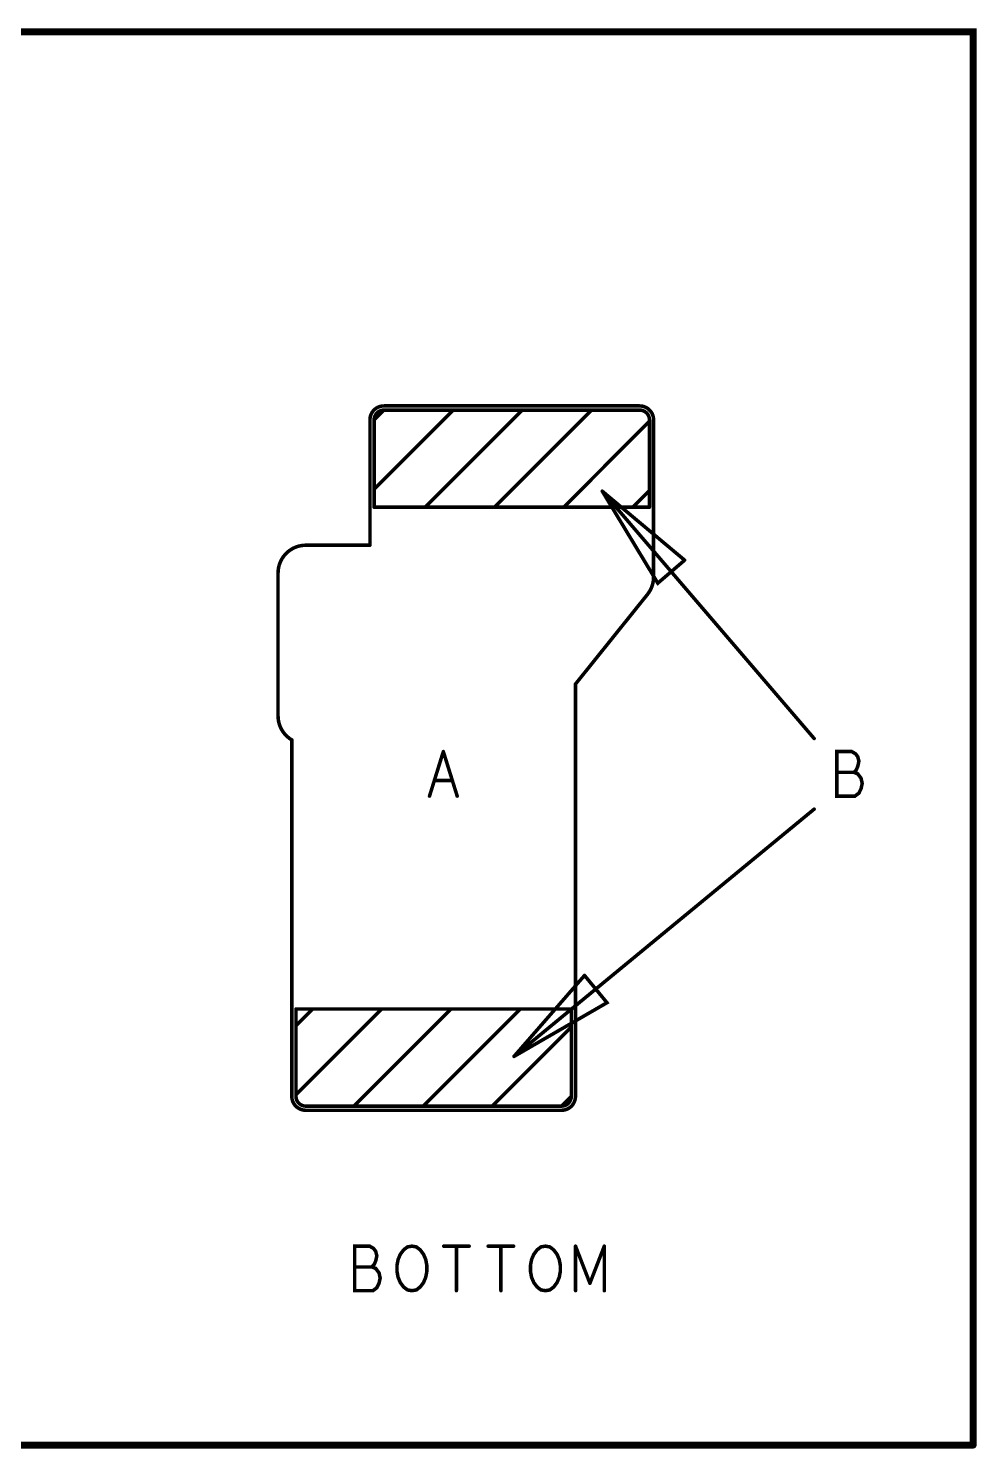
# Model space of a CAD drawing. Header units: millimetres. Extents: x 3362 to 3827, y -139 to 191.
# Drawn here: x 3581.9 to 3616, y -33.1 to 17.9 of the extents above; entities that cross this region are included whole.
import ezdxf

# ---------------------------------------------------------------- set-up
doc = ezdxf.new("R2010")
doc.units = ezdxf.units.MM
doc.header["$LTSCALE"] = 23.1
doc.layers.get('0').update_dxf_attribs({"linetype": 'CONTINUOUS'})

# ---------------------------------------------------------------- blocks, each defined once
blk = doc.blocks.new('PAD_R1')
at = {"const_width": 0.5}
blk.add_lwpolyline([(0.25, 0, 1), (-0.25, 0, 1)], format="xyb", close=True, dxfattribs=at)

msp = doc.modelspace()

# ---------------------------------------------------------------- linework, layer by layer
for points, const_width in [([(3547.935, 17.786), (3615.88, 17.786), (3615.88, -33.014)], 0.254), ([(3594.341, 1.352), (3597.18, 4.191)], 0.127), ([(3594.341, 3.841), (3594.691, 4.191)], 0.127), ([(3603.891, 4.341), (3594.691, 4.341)], 0.127), ([(3603.891, 4.191), (3594.691, 4.191)], 0.127), ([(3596.179, 0.701), (3599.669, 4.191)], 0.127), ([(3598.668, 0.701), (3602.158, 4.191)], 0.127), ([(3594.191, 3.841), (3594.191, -0.666)], 0.127), ([(3594.341, 3.841), (3594.341, 0.701)], 0.127), ([(3601.157, 0.701), (3604.241, 3.785)], 0.127), ([(3604.241, 3.841), (3604.241, 0.701)], 0.127), ([(3602.545, 1.276), (3610.165, -7.614)], 0.127), ([(3605.507, -1.204), (3602.545, 1.276)], 0.127), ([(3602.545, 1.276), (3604.543, -2.03), (3605.507, -1.204)], 0.127), ([(3603.646, 0.701), (3604.241, 1.296)], 0.127), ([(3594.341, 0.701), (3604.241, 0.701)], 0.127), ([(3594.191, -0.666), (3591.886, -0.666)], 0.127), ([(3590.886, -1.666), (3590.886, -6.803)], 0.127), ([(3604.171, -2.434), (3601.581, -5.659)], 0.127), ([(3601.581, -20.479), (3601.581, -5.659)], 0.127), ([(3591.381, -7.666), (3591.381, -20.479)], 0.127), ([(3596.333, -9.684), (3596.83, -8.084)], 0.127), ([(3596.83, -8.084), (3597.328, -9.684)], 0.127), ([(3611.595, -8.831), (3611.674, -8.751), (3611.734, -8.618), (3611.774, -8.431), (3611.734, -8.271), (3611.654, -8.164), (3611.515, -8.084), (3610.978, -8.084), (3610.978, -9.684), (3611.634, -9.684), (3611.774, -9.578), (3611.853, -9.418), (3611.893, -9.231), (3611.853, -9.044), (3611.734, -8.884), (3611.595, -8.831), (3610.978, -8.831)], 0.127), ([(3597.149, -9.124), (3596.512, -9.124)], 0.127), ([(3599.37, -19.044), (3610.165, -10.154)], 0.127), ([(3601.908, -16.132), (3599.37, -19.044)], 0.127), ([(3599.37, -19.044), (3602.715, -17.112), (3601.908, -16.132)], 0.127), ([(3591.531, -20.479), (3591.531, -17.339)], 0.127), ([(3591.531, -20.423), (3594.615, -17.339)], 0.127), ([(3601.431, -17.339), (3591.531, -17.339)], 0.127), ([(3591.531, -17.934), (3592.126, -17.339)], 0.127), ([(3593.614, -20.829), (3597.104, -17.339)], 0.127), ([(3596.103, -20.829), (3599.593, -17.339)], 0.127), ([(3601.431, -20.479), (3601.431, -17.339)], 0.127), ([(3598.592, -20.829), (3601.431, -17.99)], 0.127), ([(3591.881, -20.979), (3591.864, -20.979), (3591.847, -20.978), (3591.83, -20.976), (3591.813, -20.974), (3591.797, -20.972), (3591.78, -20.969), (3591.764, -20.965), (3591.748, -20.961), (3591.733, -20.956), (3591.717, -20.951), (3591.702, -20.946), (3591.687, -20.94), (3591.672, -20.933), (3591.657, -20.926), (3591.643, -20.919), (3591.629, -20.911), (3591.615, -20.902), (3591.602, -20.893), (3591.588, -20.884), (3591.576, -20.875), (3591.563, -20.865), (3591.551, -20.855), (3591.539, -20.844), (3591.528, -20.833), (3591.516, -20.821), (3591.506, -20.809), (3591.495, -20.797), (3591.485, -20.785), (3591.476, -20.772), (3591.467, -20.759), (3591.458, -20.745), (3591.45, -20.732), (3591.442, -20.717), (3591.434, -20.703), (3591.427, -20.688), (3591.42, -20.674), (3591.414, -20.659), (3591.409, -20.643), (3591.404, -20.628), (3591.399, -20.612), (3591.395, -20.596), (3591.391, -20.58), (3591.389, -20.564), (3591.386, -20.547), (3591.384, -20.531), (3591.383, -20.513), (3591.382, -20.496), (3591.381, -20.479)], 0.127), ([(3601.581, -20.479), (3601.581, -20.496), (3601.58, -20.513), (3601.578, -20.531), (3601.576, -20.547), (3601.574, -20.564), (3601.571, -20.58), (3601.567, -20.596), (3601.563, -20.612), (3601.559, -20.628), (3601.554, -20.643), (3601.548, -20.659), (3601.542, -20.674), (3601.535, -20.688), (3601.528, -20.703), (3601.521, -20.717), (3601.513, -20.732), (3601.505, -20.745), (3601.496, -20.759), (3601.486, -20.772), (3601.477, -20.785), (3601.467, -20.797), (3601.457, -20.809), (3601.446, -20.821), (3601.435, -20.833), (3601.423, -20.844), (3601.412, -20.855), (3601.399, -20.865), (3601.387, -20.875), (3601.374, -20.884), (3601.361, -20.893), (3601.348, -20.902), (3601.334, -20.911), (3601.32, -20.919), (3601.305, -20.926), (3601.291, -20.933), (3601.276, -20.94), (3601.261, -20.946), (3601.245, -20.951), (3601.23, -20.956), (3601.214, -20.961), (3601.198, -20.965), (3601.182, -20.969), (3601.166, -20.972), (3601.149, -20.974), (3601.133, -20.976), (3601.116, -20.978), (3601.099, -20.979), (3601.081, -20.979)], 0.127), ([(3601.081, -20.829), (3601.431, -20.479)], 0.127), ([(3591.881, -20.829), (3601.081, -20.829)], 0.127), ([(3591.881, -20.979), (3601.081, -20.979)], 0.127), ([(3594.259, -26.611), (3594.339, -26.531), (3594.398, -26.398), (3594.438, -26.211), (3594.398, -26.051), (3594.319, -25.944), (3594.179, -25.864), (3593.642, -25.864), (3593.642, -27.464), (3594.299, -27.464), (3594.438, -27.358), (3594.518, -27.198), (3594.558, -27.011), (3594.518, -26.824), (3594.398, -26.664), (3594.259, -26.611), (3593.642, -26.611)], 0.127), ([(3596.843, -25.864), (3597.758, -25.864)], 0.127), ([(3597.3, -25.864), (3597.3, -27.464)], 0.127), ([(3598.443, -25.864), (3599.358, -25.864)], 0.127), ([(3598.901, -25.864), (3598.901, -27.464)], 0.127), ([(3601.584, -27.464), (3601.584, -25.864)], 0.127), ([(3601.584, -25.864), (3602.101, -27.198)], 0.127), ([(3602.101, -27.198), (3602.618, -25.864)], 0.127), ([(3602.618, -25.864), (3602.618, -27.464)], 0.127), ([(3615.88, -33.014), (3547.935, -33.014)], 0.254)]:
    msp.add_lwpolyline(points, dxfattribs=dict(const_width=const_width))
at = {"const_width": 0.127}
for points in [[(3594.691, 4.341, 0.414366), (3594.191, 3.841)], [(3594.691, 4.191, 0.414219), (3594.341, 3.841)], [(3604.391, 3.841, 0.414072), (3603.891, 4.341)], [(3604.241, 3.841, 0.414006), (3603.891, 4.191)], [(3604.171, -2.434, 0.170767), (3604.391, -1.807), (3604.391, 3.841)], [(3591.886, -0.666, 0.414215), (3590.886, -1.666)], [(3590.886, -6.803, 0.26641), (3591.381, -7.666)], [(3591.531, -20.479, 0.414219), (3591.881, -20.829)], [(3601.081, -20.829, 0.414005), (3601.431, -20.479)]]:
    msp.add_lwpolyline(points, format="xyb", dxfattribs=at)
for points in [[(3595.7, -27.464), (3595.541, -27.438), (3595.402, -27.331), (3595.282, -27.171), (3595.203, -26.984), (3595.163, -26.771), (3595.163, -26.558), (3595.203, -26.344), (3595.282, -26.158), (3595.402, -25.998), (3595.541, -25.891), (3595.7, -25.864), (3595.859, -25.891), (3595.999, -25.998), (3596.118, -26.158), (3596.197, -26.344), (3596.237, -26.558), (3596.237, -26.771), (3596.197, -26.984), (3596.118, -27.171), (3595.999, -27.331), (3595.859, -27.438)], [(3600.501, -27.464), (3600.341, -27.438), (3600.202, -27.331), (3600.083, -27.171), (3600.003, -26.984), (3599.963, -26.771), (3599.963, -26.558), (3600.003, -26.344), (3600.083, -26.158), (3600.202, -25.998), (3600.341, -25.891), (3600.501, -25.864), (3600.66, -25.891), (3600.799, -25.998), (3600.919, -26.158), (3600.998, -26.344), (3601.038, -26.558), (3601.038, -26.771), (3600.998, -26.984), (3600.919, -27.171), (3600.799, -27.331), (3600.66, -27.438)]]:
    msp.add_lwpolyline(points, close=True, dxfattribs=at)

# ---------------------------------------------------------------- block references
for p, xscale, yscale in [((3594.691, 4.341), 0.127, 0.127), ((3594.691, 4.341), 0.127, 0.127), ((3594.691, 4.191), 0.127, 0.127), ((3594.691, 4.191), 0.127, 0.127), ((3594.691, 4.191), 0.127, 0.127), ((3597.18, 4.191), 0.127, 0.127), ((3599.669, 4.191), 0.127, 0.127), ((3602.158, 4.191), 0.127, 0.127), ((3603.891, 4.341), 0.127, 0.127), ((3603.891, 4.341), 0.127, 0.127), ((3603.891, 4.191), 0.127, 0.127), ((3603.891, 4.191), 0.127, 0.127), ((3594.191, 3.841), 0.127, 0.127), ((3594.191, 3.841), 0.127, 0.127), ((3594.341, 3.841), 0.127, 0.127), ((3594.341, 3.841), 0.127, 0.127), ((3594.341, 3.841), 0.127, 0.127), ((3604.241, 3.841), 0.127, 0.127), ((3604.241, 3.841), 0.127, 0.127), ((3604.241, 3.785), 0.127, 0.127), ((3604.391, 3.841), 0.127, 0.127), ((3604.391, 3.841), 0.127, 0.127), ((3594.341, 1.352), 0.127, 0.127), ((3602.545, 1.276), 0.127, 0.127), ((3602.545, 1.276), 0.127, 0.127), ((3602.545, 1.276), 0.127, 0.127), ((3604.241, 1.296), 0.127, 0.127), ((3594.341, 0.701), 0.127, 0.127), ((3594.341, 0.701), 0.127, 0.127), ((3596.179, 0.701), 0.127, 0.127), ((3598.668, 0.701), 0.127, 0.127), ((3601.157, 0.701), 0.127, 0.127), ((3603.646, 0.701), 0.127, 0.127), ((3604.241, 0.701), 0.127, 0.127), ((3604.241, 0.701), 0.127, 0.127), ((3591.886, -0.666), 0.127, 0.127), ((3591.886, -0.666), 0.127, 0.127), ((3594.191, -0.666), 0.127, 0.127), ((3594.191, -0.666), 0.127, 0.127), ((3605.507, -1.204), 0.127, 0.127), ((3605.507, -1.204), 0.127, 0.127), ((3590.886, -1.666), 0.127, 0.127), ((3590.886, -1.666), 0.127, 0.127), ((3604.171, -2.434), 0.127, 0.127), ((3604.171, -2.434), 0.127, 0.127), ((3601.581, -5.659), 0.127, 0.127), ((3601.581, -5.659), 0.127, 0.127), ((3590.886, -6.803), 0.127, 0.127), ((3590.886, -6.803), 0.127, 0.127), ((3591.381, -7.666), 0.127, 0.127), ((3591.381, -7.666), 0.127, 0.127), ((3610.165, -7.614), 0.127, 0.127), ((3596.83, -8.084), 0.127, 0.127), ((3596.83, -8.084), 0.127, 0.127), ((3596.512, -9.124), 0.127, 0.127), ((3597.149, -9.124), 0.127, 0.127), ((3610.978, -8.831), 0.127, 0.127), ((3611.595, -8.831), 0.127, 0.127), ((3596.333, -9.684), 0.127, 0.127), ((3597.328, -9.684), 0.127, 0.127), ((3610.165, -10.154), 0.127, 0.127), ((3601.908, -16.132), 0.127, 0.127), ((3601.908, -16.132), 0.127, 0.127), ((3591.531, -17.339), 0.127, 0.127), ((3591.531, -17.339), 0.127, 0.127), ((3592.126, -17.339), 0.127, 0.127), ((3594.615, -17.339), 0.127, 0.127), ((3597.104, -17.339), 0.127, 0.127), ((3599.593, -17.339), 0.127, 0.127), ((3601.431, -17.339), 0.127, 0.127), ((3601.431, -17.339), 0.127, 0.127), ((3591.531, -17.934), 0.127, 0.127), ((3601.431, -17.99), 0.127, 0.127), ((3599.37, -19.044), 0.127, 0.127), ((3599.37, -19.044), 0.127, 0.127), ((3599.37, -19.044), 0.127, 0.127), ((3591.381, -20.479), 0.127, 0.127), ((3591.381, -20.479), 0.127, 0.127), ((3591.531, -20.423), 0.127, 0.127), ((3591.531, -20.479), 0.127, 0.127), ((3591.531, -20.479), 0.127, 0.127), ((3601.431, -20.479), 0.127, 0.127), ((3601.431, -20.479), 0.127, 0.127), ((3601.431, -20.479), 0.127, 0.127), ((3601.581, -20.479), 0.127, 0.127), ((3601.581, -20.479), 0.127, 0.127), ((3591.881, -20.829), 0.127, 0.127), ((3591.881, -20.829), 0.127, 0.127), ((3591.881, -20.979), 0.127, 0.127), ((3591.881, -20.979), 0.127, 0.127), ((3593.614, -20.829), 0.127, 0.127), ((3596.103, -20.829), 0.127, 0.127), ((3598.592, -20.829), 0.127, 0.127), ((3601.081, -20.829), 0.127, 0.127), ((3601.081, -20.829), 0.127, 0.127), ((3601.081, -20.829), 0.127, 0.127), ((3601.081, -20.979), 0.127, 0.127), ((3601.081, -20.979), 0.127, 0.127), ((3596.843, -25.864), 0.127, 0.127), ((3597.3, -25.864), 0.127, 0.127), ((3597.758, -25.864), 0.127, 0.127), ((3598.443, -25.864), 0.127, 0.127), ((3598.901, -25.864), 0.127, 0.127), ((3599.358, -25.864), 0.127, 0.127), ((3601.584, -25.864), 0.127, 0.127), ((3601.584, -25.864), 0.127, 0.127), ((3602.618, -25.864), 0.127, 0.127), ((3602.618, -25.864), 0.127, 0.127), ((3593.642, -26.611), 0.127, 0.127), ((3594.259, -26.611), 0.127, 0.127), ((3597.3, -27.464), 0.127, 0.127), ((3598.901, -27.464), 0.127, 0.127), ((3601.584, -27.464), 0.127, 0.127), ((3602.101, -27.198), 0.127, 0.127), ((3602.101, -27.198), 0.127, 0.127), ((3602.618, -27.464), 0.127, 0.127), ((3615.88, -33.014), 0.254, 0.254), ((3615.88, -33.014), 0.254, 0.254)]:
    msp.add_blockref('PAD_R1', p, dxfattribs=dict(xscale=xscale, yscale=yscale))

doc.saveas('drawing.dxf')
